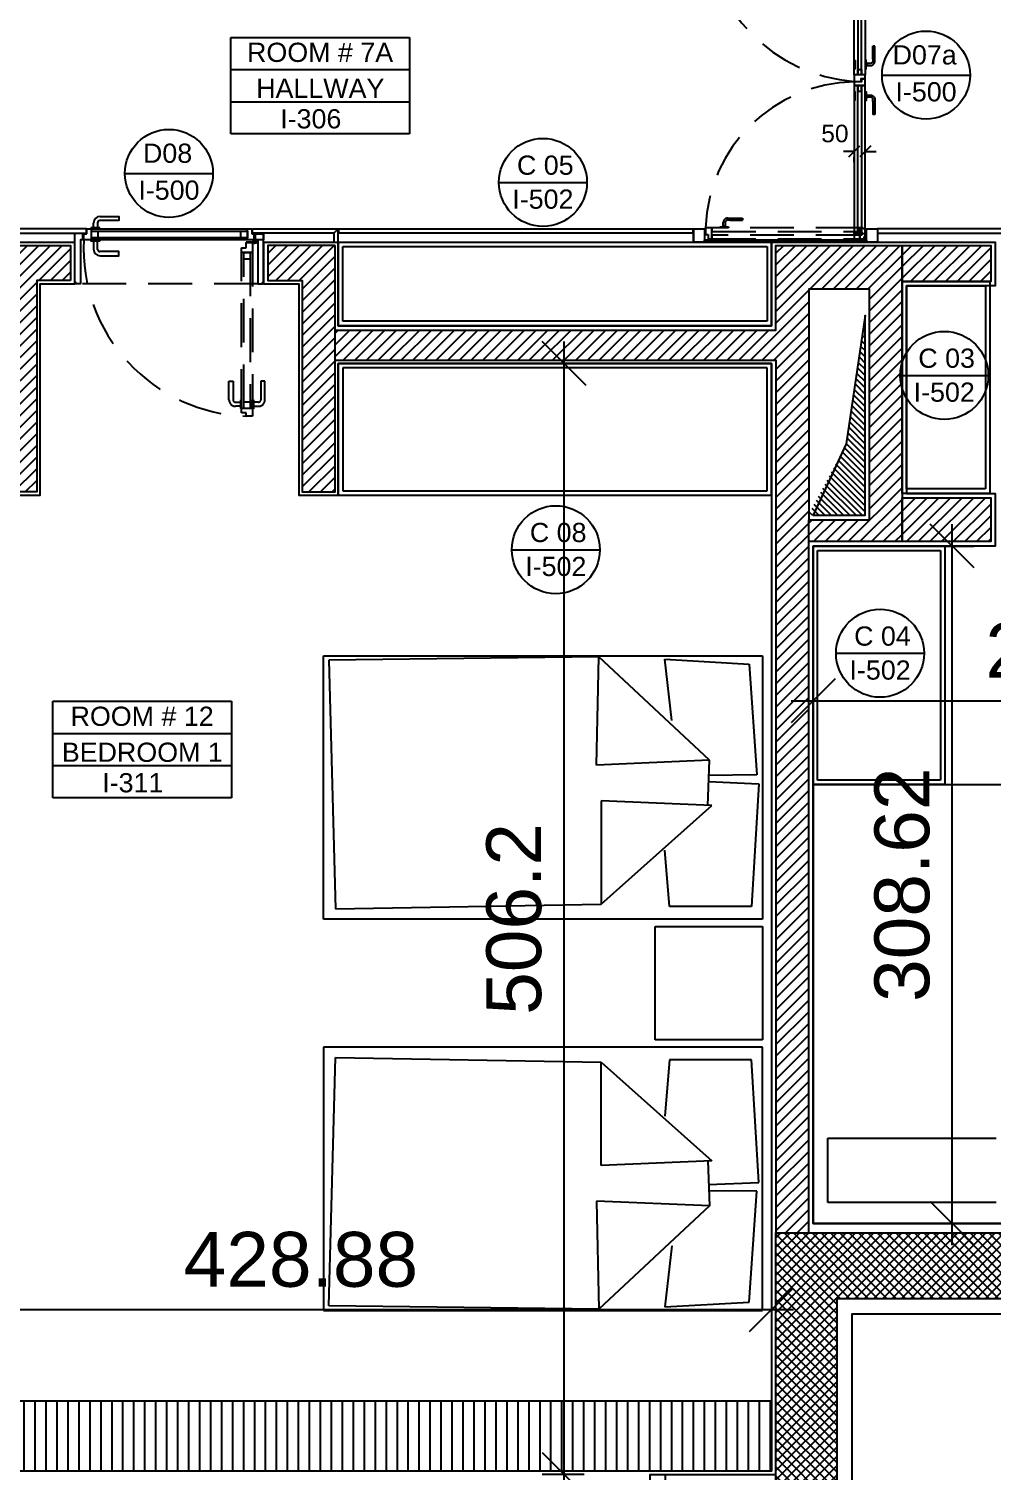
# Model space of a CAD drawing. Extents: x -1.7 to 46.3, y -159.8 to -77.2.
# Drawn here: x 8.55 to 12.94, y -96.42 to -89.85 of the extents above; entities that cross this region are included whole.
import ezdxf
from ezdxf.enums import TextEntityAlignment as Align

# ---------------------------------------------------------------- set-up
doc = ezdxf.new("R2010")
doc.units = 0
doc.header["$MEASUREMENT"] = 0
doc.header["$PDMODE"] = 35
doc.header["$PDSIZE"] = 0.3
for name, pattern in [('9-48-Xref plan$0$DASHED', [0.75, 0.5, -0.25]), ('9-48-Xref plan$0$HIDDEN', [0.3, 0.2, -0.1]), ('9-48-Xref plan$0$HIDDEN2', [0.1875, 0.125, -0.0625])]:
    doc.linetypes.add(name, pattern=pattern)
doc.layers.get('0').update_dxf_attribs({"linetype": 'CONTINUOUS'})
doc.layers.get('DEFPOINTS').update_dxf_attribs({"linetype": 'CONTINUOUS'})
for name, color, linetype in [('9-48-Xref plan$0$0-DASHED', 8, '9-48-Xref plan$0$DASHED'), ('9-48-Xref plan$0$A-HATCH-CONC', 8, 'CONTINUOUS'), ('9-48-Xref plan$0$a-shaft', 251, 'CONTINUOUS'), ('9-48-Xref plan$0$A-WALL', 6, 'CONTINUOUS'), ('9-48-Xref plan$0$AR10-METAL', 243, 'CONTINUOUS'), ('9-48-Xref plan$0$AR12-WOOD', 42, 'CONTINUOUS'), ('9-48-Xref plan$0$AR13-PLST', 31, 'CONTINUOUS'), ('9-48-Xref plan$0$AR19-DOORS', 34, 'CONTINUOUS'), ('9-48-Xref plan$0$AR22-LOUV', 152, 'CONTINUOUS'), ('9-48-Xref plan$0$CON01-STRUCT', 6, 'CONTINUOUS'), ('9-48-Xref plan$0$CON02-NON-STRUCT', 5, 'CONTINUOUS'), ('9-48-Xref plan$0$HIDDEN', 1, '9-48-Xref plan$0$HIDDEN2'), ('9-48-Xref plan$0$HT01-STRUCT', 252, 'CONTINUOUS'), ('9-48-Xref plan$0$HT03-NON-STRUCT', 52, 'CONTINUOUS'), ('9-48-Xref plan$0$INT04-HINGE', 242, 'CONTINUOUS'), ('9-48-Xref plan$0$TIL03-CLD', 53, 'CONTINUOUS'), ('a-dim', 3, 'CONTINUOUS'), ('AR24-CLOSET', 33, 'CONTINUOUS'), ('AR25-FURN', 142, 'CONTINUOUS'), ('DM05-ARCH-50', 21, 'CONTINUOUS'), ('SMB05-DOOR-NO', 32, 'CONTINUOUS'), ('SMB06-CL-NO', 42, 'CONTINUOUS'), ('SMB09-ROOM-NO', 52, 'CONTINUOUS')]:
    doc.layers.add(name, color=color, linetype=linetype)
doc.styles.add('A100-STEXT', font='ARIAL.TTF', dxfattribs={"height": 0.25})
doc.styles.add('raa', font='ARIAL.TTF')
doc.styles.add('STYLE-DIM', font='ARIAL.TTF')
doc.dimstyles.new('dim-law', dxfattribs={"dimtxt": 0.25, "dimasz": 0.2, "dimexe": 0.1, "dimexo": 0.3, "dimgap": 0.1, "dimtad": 1, "dimlfac": 100, "dimdsep": 46, "dimtxsty": 'A100-STEXT', "dimblk1": 'OBLIQUE', "dimblk2": 'OBLIQUE', "dimsah": 1, "dimcen": -0.05, "dimdle": 0.1, "dimclrd": 15, "dimclre": 15, "dimclrt": 256, "dimadec": 0, "dimazin": 0, "dimtfac": 0.28, "dimtix": 1, "dimtmove": 2, "dimatfit": 3, "dimldrblk": 'OBLIQUE', "dimfxl": 0, "dimtolj": 1, "dimarcsym": 0})
pattern_1 = [(45, (8.92711, -200.333704), (-0.026516504, 0.026516504), [])]

# ---------------------------------------------------------------- blocks, each defined once
blk = doc.blocks.new('_OBLIQUE')
at = {"color": 0, "linetype": 'ByBlock'}
blk.add_line((-0.5, -0.5), (0.5, 0.5), dxfattribs=at)
blk = doc.blocks.new('*D257')
at = {"layer": 'a-dim', "color": 15, "lineweight": -2}
for p, q in [((12.0322, -95.6852), (7.5434, -95.6852)), ((7.6434, -95.6368), (7.6434, -95.7852)), ((11.9322, -95.6368), (11.9322, -95.7852))]:
    blk.add_line(p, q, dxfattribs=at)
at = {"layer": 'DEFPOINTS', "color": 0}
for p in [(7.6434, -95.3368), (11.9322, -95.3368), (7.6434, -95.6852)]:
    blk.add_point(p, dxfattribs=at)
at = {"layer": 'a-dim', "color": 15, "lineweight": -2, "xscale": 0.2, "yscale": 0.2, "zscale": 0.2}
for p, rotation in [((7.6434, -95.6852), 180.0000025511356), ((11.9322, -95.6852), 2.551135542816496e-06)]:
    blk.add_blockref('_OBLIQUE', p, dxfattribs=dict(at, rotation=rotation))
at = {"layer": 'a-dim', "insert": (9.7878, -95.4576), "char_height": 0.25, "attachment_point": 5, "rotation": 0, "style": 'A100-STEXT'}
blk.add_mtext('\\A1;428.88', dxfattribs=at)
blk = doc.blocks.new('*D258')
at = {"layer": 'a-dim', "color": 15, "lineweight": -2}
for p, q in [((10.9868, -96.5357), (10.9868, -91.2737)), ((11.0784, -91.3737), (10.8868, -91.3737)), ((11.0784, -96.4357), (10.8868, -96.4357))]:
    blk.add_line(p, q, dxfattribs=at)
at = {"layer": 'DEFPOINTS', "color": 0}
for p in [(10.9868, -91.3737), (11.3784, -91.3737), (11.3784, -96.4357)]:
    blk.add_point(p, dxfattribs=at)
at = {"layer": 'a-dim', "color": 15, "lineweight": -2, "xscale": 0.2, "yscale": 0.2, "zscale": 0.2}
for p, rotation in [((10.9868, -91.3737), 90), ((10.9868, -96.4357), 270)]:
    blk.add_blockref('_OBLIQUE', p, dxfattribs=dict(at, rotation=rotation))
at = {"layer": 'a-dim', "insert": (10.7591, -93.9047), "char_height": 0.25, "attachment_point": 5, "rotation": 90, "style": 'A100-STEXT'}
blk.add_mtext('\\A1;506.2', dxfattribs=at)
blk = doc.blocks.new('*D270')
at = {"layer": 'a-dim', "color": 15, "lineweight": -2}
for p, q in [((12.7553, -95.3919), (12.7553, -92.1057)), ((12.4222, -92.2057), (12.8553, -92.2057)), ((12.4222, -95.2919), (12.8553, -95.2919))]:
    blk.add_line(p, q, dxfattribs=at)
at = {"layer": 'DEFPOINTS', "color": 0}
for p in [(12.1222, -92.2057), (12.7553, -92.2057), (12.1222, -95.2919)]:
    blk.add_point(p, dxfattribs=at)
at = {"layer": 'a-dim', "color": 15, "lineweight": -2, "xscale": 0.2, "yscale": 0.2, "zscale": 0.2}
for p, rotation in [((12.7553, -92.2057), 90), ((12.7553, -95.2919), 270)]:
    blk.add_blockref('_OBLIQUE', p, dxfattribs=dict(at, rotation=rotation))
at = {"layer": 'a-dim', "insert": (12.5276, -93.7488), "char_height": 0.25, "attachment_point": 5, "rotation": 90, "style": 'A100-STEXT'}
blk.add_mtext('\\A1;308.62', dxfattribs=at)
blk = doc.blocks.new('*D271')
at = {"layer": 'a-dim', "color": 15, "lineweight": -2}
for p, q in [((12.1222, -92.5057), (12.1222, -93.0107)), ((14.7588, -92.5057), (14.7588, -93.0107)), ((12.0222, -92.9107), (14.8588, -92.9107))]:
    blk.add_line(p, q, dxfattribs=at)
at = {"layer": 'DEFPOINTS', "color": 0}
for p in [(12.1222, -92.2057), (14.7588, -92.2057), (14.7588, -92.9107)]:
    blk.add_point(p, dxfattribs=at)
at = {"layer": 'a-dim', "color": 15, "lineweight": -2, "xscale": 0.2, "yscale": 0.2, "zscale": 0.2, "rotation": 180}
blk.add_blockref('_OBLIQUE', (12.1222, -92.9107), dxfattribs=at)
at = {"layer": 'a-dim', "color": 15, "lineweight": -2, "xscale": 0.2, "yscale": 0.2, "zscale": 0.2}
blk.add_blockref('_OBLIQUE', (14.7588, -92.9107), dxfattribs=at)
at = {"layer": 'a-dim', "insert": (13.4405, -92.6829), "char_height": 0.25, "attachment_point": 5, "style": 'A100-STEXT'}
blk.add_mtext('\\A1;263.66', dxfattribs=at)

msp = doc.modelspace()

# ---------------------------------------------------------------- hatches: boundary and pattern name
at = {"layer": '9-48-Xref plan$0$a-shaft'}
h = msp.add_hatch(dxfattribs=at)
h.set_pattern_fill('_USER,_O', color=256, scale=0.02, angle=315, pattern_type=0)
h.set_pattern_definition([(315, (-338376.546732, -23882.107392), (0.0141421356237, 0.0141421356237), [])])
h.paths.add_polyline_path([(12.09837, -92.06568), (12.35837, -92.06568), (12.35837, -91.15568), (12.27243, -91.74044)])
at = {"layer": '9-48-Xref plan$0$AR22-LOUV'}
h = msp.add_hatch(dxfattribs=at)
h.set_pattern_fill('ANSI31', color=256, scale=0.4, angle=45, style=0)
h.set_pattern_definition([(90, (8.92711, -200.333704), (-0.05, 1e-17), [])])
h.paths.add_polyline_path([(7.64337, -96.10068), (11.93216, -96.10068), (11.93216, -96.42068), (7.64337, -96.42068)])
at = {"layer": '9-48-Xref plan$0$HT01-STRUCT'}
h = msp.add_hatch(dxfattribs=at)
h.set_pattern_fill('_USER', color=256, scale=0.03, angle=45, style=0, double=1, pattern_type=0)
h.set_pattern_definition([(45, (8.927112, -200.333704), (-0.0212132034, 0.0212132034), []), (135, (8.927112, -200.333704), (-0.0212132034, -0.0212132034), [])])
h.paths.add_polyline_path([(13.54107, -95.33568), (11.95216, -95.33568), (11.95216, -96.73568), (12.22906, -96.73568), (12.22906, -95.63552), (13.65585, -95.63552), (13.82096, -95.76829), (13.9223, -95.64227)])
at = {"layer": '9-48-Xref plan$0$HT03-NON-STRUCT'}
h = msp.add_hatch(dxfattribs=at)
h.set_pattern_fill('ANSI31', color=252, scale=0.3, style=0, double=1)
h.set_pattern_definition([(45, (8.927735, -200.333704), (-0.026516504, 0.026516504), [])])
h.paths.add_polyline_path([(8.58416, -90.99568), (8.73775, -90.99568), (8.73775, -90.83568), (8.43416, -90.83568), (8.43416, -91.95868), (8.58416, -91.95868)])
h = msp.add_hatch(dxfattribs=at)
h.set_pattern_fill('ANSI31', color=252, scale=0.3, style=0, double=1)
h.set_pattern_definition([(45, (8.946907, -200.333704), (-0.026516504, 0.026516504), [])])
h.paths.add_polyline_path([(9.63758, -90.83568), (9.63758, -90.99568), (9.79316, -90.99568), (9.79316, -91.95868), (9.94316, -91.95868), (9.94316, -90.83568)])
h = msp.add_hatch(dxfattribs=at)
h.set_pattern_fill('ANSI31', color=252, scale=0.3, style=0, double=1)
h.set_pattern_definition(pattern_1)
h.paths.add_polyline_path([(12.10216, -91.03568), (12.37837, -91.03568), (12.37837, -92.08568), (12.10216, -92.08568), (12.10216, -92.18568), (12.52722, -92.18568), (12.52722, -91.98568), (12.52722, -90.83568), (11.95216, -90.83568), (11.95216, -91.22168), (9.94316, -91.22168), (9.94316, -91.35868), (11.95216, -91.35868), (11.95216, -95.33568), (12.10216, -95.33568), (12.10216, -92.18568), (12.10216, -92.08568)])
h = msp.add_hatch(dxfattribs=at)
h.set_pattern_fill('ANSI31', color=252, scale=0.3, style=0, double=1)
h.set_pattern_definition(pattern_1)
h.paths.add_polyline_path([(12.93048, -90.83568), (12.52722, -90.83568), (12.52722, -91.00068), (12.93048, -91.00068)])
h = msp.add_hatch(dxfattribs=at)
h.set_pattern_fill('ANSI31', color=252, scale=0.3, style=0, double=1)
h.set_pattern_definition(pattern_1)
h.paths.add_polyline_path([(12.93048, -92.18568), (12.93048, -91.98568), (12.52722, -91.98568), (12.52722, -92.18568)])

# ---------------------------------------------------------------- linework, layer by layer
at = {"layer": '9-48-Xref plan$0$0-DASHED', "ltscale": 0.8}
for p, q in [((9.56911, -90.82063), (9.53911, -90.82063)), ((9.53911, -90.82063), (9.53911, -90.82263)), ((9.51711, -90.84741), (9.53911, -90.84741)), ((9.56711, -90.86788), (9.51711, -90.86788)), ((9.56945, -90.82263), (9.53911, -90.82263)), ((9.53911, -90.84741), (9.53911, -90.82288)), ((9.53911, -90.82288), (9.56711, -90.82288))]:
    msp.add_line(p, q, dxfattribs=at)
msp.add_lwpolyline([(9.55711, -90.86788), (9.55711, -90.89788), (9.52711, -90.89788), (9.52711, -90.86788)], close=True, dxfattribs=at)
at = {"layer": '9-48-Xref plan$0$A-HATCH-CONC', "linetype": '9-48-Xref plan$0$HIDDEN'}
for p, q in [((11.74141, -90.71151), (11.79974, -90.71151)), ((11.74141, -90.72067), (11.79974, -90.72067)), ((11.79974, -90.71151), (11.79974, -90.72067)), ((9.51711, -91.5991), (9.51711, -90.84741)), ((9.52711, -91.57863), (9.52711, -90.86788)), ((9.55711, -90.86788), (9.55711, -91.57863)), ((9.56711, -90.82288), (9.56711, -91.61363)), ((9.59211, -91.01068), (8.78322, -91.01068)), ((9.56711, -91.57863), (9.51711, -91.57863)), ((9.53911, -91.5991), (9.51711, -91.5991)), ((9.53911, -91.61363), (9.53911, -91.5991)), ((9.56711, -91.61363), (9.53911, -91.61363))]:
    msp.add_line(p, q, dxfattribs=at)
for points in [[(11.6437, -90.80567), (11.66036, -90.80567), (11.66036, -90.75566), (11.6312, -90.75566), (11.6312, -90.78649), (11.6437, -90.78649)], [(11.66036, -90.77234), (12.3342, -90.77232), (12.3342, -90.75565), (11.66036, -90.75567)], [(11.73599, -90.75567), (11.69682, -90.75567), (11.69682, -90.75151), (11.73599, -90.75151)], [(11.70849, -90.74817), (11.72432, -90.74817), (11.72432, -90.75151), (11.70849, -90.75151)], [(12.3342, -90.78899), (11.66036, -90.78901), (11.66036, -90.80567), (12.3342, -90.80565)], [(9.51211, -91.53963), (9.51211, -91.57963), (9.51711, -91.57963), (9.51711, -91.53963)], [(9.57211, -91.54013), (9.57211, -91.58013), (9.56711, -91.58013), (9.56711, -91.54013)], [(9.55711, -91.54863), (9.55711, -91.57863), (9.52711, -91.57863), (9.52711, -91.54863)]]:
    msp.add_lwpolyline(points, close=True, dxfattribs=at)
msp.add_lwpolyline([(11.74141, -90.72067), (11.73224, -90.72067, 0.4142136), (11.72099, -90.73192), (11.72099, -90.74817), (11.71182, -90.74817), (11.71182, -90.73192, -0.4142136), (11.73224, -90.71151), (11.74141, -90.71151)], format="xyb", close=True, dxfattribs=at)
for points in [[(11.74141, -90.72067), (11.74141, -90.71151)], [(11.74141, -90.72067), (11.74141, -90.71151)], [(12.3342, -90.80565), (12.3592, -90.80565), (12.3592, -90.76066), (12.3492, -90.76066), (12.3492, -90.76066), (12.3492, -90.75566), (12.3342, -90.75566)], [(9.46011, -91.53913), (9.46011, -91.45413), (9.47911, -91.45413), (9.47911, -91.54013)], [(9.62411, -91.53913), (9.62411, -91.45413), (9.60511, -91.45413), (9.60511, -91.54013)], [(9.48911, -91.55013), (9.51211, -91.55013), (9.51211, -91.56913), (9.49011, -91.56913)], [(9.59511, -91.55013), (9.57211, -91.55013), (9.57211, -91.56913), (9.59411, -91.56913)]]:
    msp.add_lwpolyline(points, dxfattribs=at)
for centre, radius, start, end in [((12.36212, -89.3586), 0.73185, 182.888443, 265.851797), ((12.31901, -90.77917), 0.68821, 90.818483, 178.041865), ((9.5626, -90.84867), 0.76532, 177.169458, 268.240649), ((9.49011, -91.53913), 0.03, 180, 270), ((9.48911, -91.54013), 0.01, 180, 270), ((9.59411, -91.53913), 0.03, 270, 0), ((9.59511, -91.54013), 0.01, 270, 0)]:
    msp.add_arc(centre, radius, start, end, dxfattribs=at)
at = {"layer": '9-48-Xref plan$0$a-shaft'}
msp.add_lwpolyline([(12.12216, -92.06568), (12.35837, -92.06568), (12.35837, -91.15568), (12.27243, -91.74044), (12.12216, -92.06568)], dxfattribs=at)
at = {"layer": '9-48-Xref plan$0$A-WALL'}
msp.add_line((12.37837, -92.08568), (12.37837, -92.08568), dxfattribs=at)
at = {"layer": '9-48-Xref plan$0$AR10-METAL', "ltscale": 70}
for p, q in [((12.40334, -89.92822), (12.39418, -89.92822)), ((12.39418, -89.98655), (12.39418, -89.92822)), ((12.40334, -89.98655), (12.40334, -89.92822)), ((12.39418, -90.18051), (12.39418, -90.23884)), ((12.40334, -90.18051), (12.40334, -90.23884)), ((12.40334, -90.23884), (12.39418, -90.23884))]:
    msp.add_line(p, q, dxfattribs=at)
for points in [[(12.31334, -89.99197), (12.31334, -90.03113), (12.30918, -90.03113), (12.30918, -89.99197)], [(12.35918, -89.99197), (12.35918, -90.03113), (12.36334, -90.03113), (12.36334, -89.99197)], [(12.36668, -90.01947), (12.36668, -90.00363), (12.36334, -90.00363), (12.36334, -90.01947)], [(12.31334, -90.17509), (12.31334, -90.13592), (12.30918, -90.13592), (12.30918, -90.17509)], [(12.35918, -90.17509), (12.35918, -90.13592), (12.36334, -90.13592), (12.36334, -90.17509)], [(12.36668, -90.14759), (12.36668, -90.16342), (12.36334, -90.16342), (12.36334, -90.14759)], [(8.87172, -90.75588), (8.83172, -90.75588), (8.83172, -90.76088), (8.87172, -90.76088)], [(8.87172, -90.81588), (8.83172, -90.81588), (8.83172, -90.81088), (8.87172, -90.81088)]]:
    msp.add_lwpolyline(points, close=True, dxfattribs=at)
for points in [[(12.39418, -89.98655), (12.39418, -89.99572, -0.4142136), (12.38293, -90.00697), (12.36668, -90.00697), (12.36668, -90.01613), (12.38293, -90.01613, 0.4142136), (12.40334, -89.99572), (12.40334, -89.98655)], [(12.39418, -90.18051), (12.39418, -90.17134, 0.4142136), (12.38293, -90.16009), (12.36668, -90.16009), (12.36668, -90.15092), (12.38293, -90.15092, -0.4142136), (12.40334, -90.17134), (12.40334, -90.18051)]]:
    msp.add_lwpolyline(points, format="xyb", close=True, dxfattribs=at)
for points in [[(12.39418, -89.98655), (12.40334, -89.98655)], [(12.39418, -89.98655), (12.40334, -89.98655)], [(12.39418, -90.18051), (12.40334, -90.18051)], [(12.39418, -90.18051), (12.40334, -90.18051)], [(8.86172, -90.73288), (8.86172, -90.75588), (8.84272, -90.75588), (8.84272, -90.73388)], [(8.87272, -90.70388), (8.95772, -90.70388), (8.95772, -90.72288), (8.87172, -90.72288)], [(8.86172, -90.85388), (8.86172, -90.81588), (8.84272, -90.81588), (8.84272, -90.85288)], [(8.87272, -90.88288), (8.95772, -90.88288), (8.95772, -90.86388), (8.87172, -90.86388)]]:
    msp.add_lwpolyline(points, dxfattribs=at)
for centre, radius, start, end in [((8.87272, -90.73388), 0.03, 90, 180), ((8.87172, -90.73288), 0.01, 90, 180), ((8.87272, -90.85288), 0.03, 180, 270), ((8.87172, -90.85388), 0.01, 180, 270)]:
    msp.add_arc(centre, radius, start, end, dxfattribs=at)
at = {"layer": '9-48-Xref plan$0$AR12-WOOD'}
for points in [[(8.43916, -90.78068), (8.81075, -90.78068), (8.81075, -90.76088), (8.41916, -90.76088)], [(9.56658, -90.76088), (9.95816, -90.76088), (9.93816, -90.78069), (9.56658, -90.78069)], [(9.95816, -90.76088), (9.93816, -90.78069), (9.93816, -90.82068), (9.95816, -90.82068)], [(9.96016, -90.76088), (11.57419, -90.76088), (11.57419, -90.78069), (9.96016, -90.78069)], [(11.57419, -90.78069), (11.57419, -90.78069)], [(11.6262, -90.81067), (12.36415, -90.81067), (12.36415, -90.82068), (11.6262, -90.82068)], [(12.41415, -90.78068), (13.00348, -90.78068), (13.00348, -90.76088), (12.41415, -90.76088)]]:
    msp.add_lwpolyline(points, close=True, dxfattribs=at)
msp.add_lwpolyline([(11.57619, -90.82068), (11.57619, -90.82069), (11.57619, -90.76089), (11.57619, -90.82069), (11.5762, -90.76088), (11.6262, -90.76088), (11.6262, -90.81067), (12.36415, -90.81067), (12.36415, -90.76071), (12.41415, -90.76071), (12.41415, -90.82068), (12.41415, -90.82068), (12.41415, -90.82068), (11.57619, -90.82068)], dxfattribs=at)
at = {"layer": '9-48-Xref plan$0$AR13-PLST', "ltscale": 0.25}
for points in [[(5.05837, -95.30568), (5.05837, -93.70568), (7.19837, -93.70568), (7.19837, -94.53285), (7.64337, -94.53285), (7.64337, -91.37368), (8.41916, -91.37368), (8.41916, -91.37368), (8.41916, -91.97368), (8.59916, -91.97368), (8.59916, -91.01068), (8.75775, -91.01068), (8.75782, -90.82068)], [(6.44727, -90.82068), (7.64337, -90.82068), (7.64337, -91.00068), (7.64337, -91.20627), (8.41916, -91.20627), (8.41916, -90.82068), (8.75775, -90.82068)], [(9.61758, -90.82068), (9.95816, -90.82068), (9.95816, -91.20168), (11.93216, -91.20168), (11.93216, -90.82068), (12.95048, -90.82068), (12.95048, -91.02068), (12.54722, -91.02068), (12.54722, -91.96568), (12.95048, -91.96568), (12.95048, -92.20568), (12.12216, -92.20568), (12.12216, -95.29188), (13.59675, -95.29188)], [(9.61758, -90.82269), (9.61758, -91.01068), (9.77816, -91.01068), (9.77816, -91.97368), (9.95816, -91.97368), (9.95816, -91.37368), (11.93216, -91.37368), (11.93216, -96.42068), (7.64337, -96.42068), (7.64337, -95.43268)]]:
    msp.add_lwpolyline(points, dxfattribs=at)
at = {"layer": '9-48-Xref plan$0$AR19-DOORS', "ltscale": 70}
for p, q in [((8.79822, -90.81088), (8.79822, -90.78288)), ((8.79822, -90.78288), (8.81275, -90.78288)), ((9.57411, -90.81088), (8.79822, -90.81088)), ((8.81275, -90.78288), (8.81275, -90.76088)), ((8.81275, -90.76088), (9.56458, -90.76088)), ((8.83322, -90.81088), (8.83322, -90.76088)), ((8.83322, -90.77088), (9.54411, -90.77088)), ((9.54411, -90.80088), (8.83322, -90.80088)), ((9.54411, -90.81088), (9.54411, -90.76088)), ((9.56458, -90.76088), (9.56458, -90.78288)), ((9.56458, -90.78288), (9.57411, -90.78288)), ((9.57411, -90.78288), (9.57411, -90.81088))]:
    msp.add_line(p, q, dxfattribs=at)
at = {"layer": '9-48-Xref plan$0$AR19-DOORS', "linetype": 'Continuous'}
for p, q in [((12.3042, -90.78186), (12.3642, -90.78186)), ((12.3342, -90.77186), (12.3342, -90.81186))]:
    msp.add_line(p, q, dxfattribs=at)
for points in [[(12.32586, -89.39048), (12.32584, -90.05936), (12.30918, -90.05936), (12.3092, -89.39048)], [(12.34251, -90.05936), (12.34253, -89.39048), (12.3592, -89.39048), (12.35918, -90.05936)], [(12.3592, -90.07603), (12.3592, -90.05936), (12.30918, -90.05936), (12.30918, -90.08853), (12.34001, -90.08853), (12.34001, -90.07603)], [(12.30918, -90.09103), (12.30918, -90.1077), (12.35918, -90.1077), (12.35918, -90.07853), (12.34251, -90.07853), (12.34251, -90.09103)], [(12.32584, -90.05936), (12.32584, -90.03436), (12.34251, -90.03436), (12.34251, -90.05936)], [(12.32586, -90.78186), (12.32584, -90.1077), (12.30918, -90.1077), (12.3092, -90.78186)], [(12.32584, -90.1077), (12.32584, -90.1327), (12.34251, -90.1327), (12.34251, -90.1077)], [(12.34251, -90.1077), (12.34253, -90.78186), (12.3592, -90.78186), (12.35918, -90.1077)], [(9.61758, -90.81088), (9.57911, -90.81088), (9.57911, -90.79888), (9.57911, -90.79888), (9.57911, -90.79102), (9.57911, -90.79512), (9.57911, -90.79512), (9.57911, -90.78288), (9.61758, -90.78288), (9.61758, -90.81088)], [(12.34253, -90.78186), (12.34253, -90.75686), (12.32586, -90.75686), (12.32586, -90.78186)]]:
    msp.add_lwpolyline(points, close=True, dxfattribs=at)
at = {"layer": '9-48-Xref plan$0$AR19-DOORS', "ltscale": 70}
for points in [[(8.79322, -90.78088), (8.79322, -90.81088), (8.78322, -90.81088), (8.78322, -91.01068), (8.76275, -91.01068), (8.76275, -91.00548), (8.75775, -91.00548), (8.75775, -90.78086), (8.79322, -90.78088)], [(9.57911, -90.78288), (9.57911, -90.80888)], [(9.59211, -90.81088), (9.59211, -91.01068), (9.61258, -91.01068), (9.61258, -91.00548), (9.61758, -91.00548), (9.61758, -90.78288)]]:
    msp.add_lwpolyline(points, dxfattribs=at)
for points in [[(8.86322, -90.80088), (8.83322, -90.80088), (8.83322, -90.77088), (8.86322, -90.77088)], [(9.54411, -90.80088), (9.51411, -90.80088), (9.51411, -90.77088), (9.54411, -90.77088)]]:
    msp.add_lwpolyline(points, close=True, dxfattribs=at)
at = {"layer": '9-48-Xref plan$0$AR19-DOORS', "linetype": 'Continuous'}
msp.add_lwpolyline([(12.3092, -90.78186), (12.3092, -90.80686), (12.3542, -90.80686), (12.3542, -90.79686), (12.3542, -90.79686), (12.3592, -90.79686), (12.3592, -90.78186)], dxfattribs=at)
msp.add_circle((12.3342, -90.78186), 0.01, dxfattribs=at)
at = {"layer": '9-48-Xref plan$0$AR22-LOUV'}
msp.add_lwpolyline([(7.64337, -96.10068), (11.93216, -96.10068), (11.93216, -96.42068), (7.64337, -96.42068)], close=True, dxfattribs=at)
at = {"layer": '9-48-Xref plan$0$CON01-STRUCT'}
msp.add_lwpolyline([(11.95216, -96.73568), (11.95216, -95.33568), (13.54107, -95.33568), (13.9223, -95.64227), (13.82096, -95.76829), (13.65585, -95.63552), (12.22906, -95.63552), (12.22906, -96.73568), (11.44837, -96.73568), (11.44837, -96.43568), (11.95216, -96.43568)], dxfattribs=at)
at = {"layer": '9-48-Xref plan$0$CON02-NON-STRUCT'}
msp.add_line((12.10216, -95.33568), (12.10216, -92.18568), dxfattribs=at)
for points in [[(8.73775, -90.99568), (8.58416, -90.99568), (8.58416, -91.95868), (8.43416, -91.95868), (8.43416, -90.83568), (8.73775, -90.83568), (8.73775, -90.99568)], [(9.94316, -91.22168), (11.95216, -91.22168), (11.95216, -90.83568), (12.52722, -90.83568)], [(12.52722, -90.83568), (12.52722, -92.18568), (12.10216, -92.18568), (12.10216, -92.08568)], [(9.94316, -91.35868), (11.95216, -91.35868), (11.95216, -95.33568)]]:
    msp.add_lwpolyline(points, dxfattribs=at)
for points in [[(9.94316, -90.83568), (9.63758, -90.83568), (9.63758, -90.99568), (9.79316, -90.99568), (9.79316, -91.95868), (9.94316, -91.95868)], [(12.52722, -90.83568), (12.93048, -90.83568), (12.93048, -91.00068), (12.52722, -91.00068)], [(12.10216, -92.08568), (12.37837, -92.08568), (12.37837, -91.03568), (12.10216, -91.03568)], [(12.52722, -91.98568), (12.93048, -91.98568), (12.93048, -92.18568), (12.52722, -92.18568)]]:
    msp.add_lwpolyline(points, close=True, dxfattribs=at)
at = {"layer": '9-48-Xref plan$0$HIDDEN'}
for start, end in [(109.472198, 109.473686), (70.527802, 70.528834)]:
    msp.add_arc((12.3342, -90.78186), 0.025, start, end, dxfattribs=at)
at = {"layer": '9-48-Xref plan$0$INT04-HINGE'}
for p, q in [((9.57636, -90.78288), (9.57436, -90.78288)), ((9.57436, -90.81322), (9.57436, -90.78288)), ((9.57636, -90.81288), (9.57636, -90.78288)), ((9.57686, -90.81288), (9.57686, -90.78288)), ((9.57886, -90.78288), (9.57686, -90.78288)), ((9.57886, -90.81322), (9.57886, -90.78288))]:
    msp.add_line(p, q, dxfattribs=at)
for radius in [0.0075, 0.0055]:
    msp.add_circle((9.57661, -90.82038), radius, dxfattribs=at)
at = {"layer": '9-48-Xref plan$0$INT04-HINGE', "ltscale": 0.8}
for radius in [0.0075, 0.0075, 0.0075, 0.0075, 0.0075, 0.0075, 0.0075, 0.0075, 0.0075, 0.0055, 0.0055, 0.0055, 0.0055, 0.0055, 0.0055, 0.0055, 0.0055, 0.0055]:
    msp.add_circle((9.57661, -90.82038), radius, dxfattribs=at)
at = {"layer": '9-48-Xref plan$0$INT04-HINGE', "ltscale": 0.4}
for radius in [0.0075, 0.0075, 0.0075, 0.0075, 0.0075, 0.0075, 0.0055, 0.0055, 0.0055, 0.0055, 0.0055, 0.0055]:
    msp.add_circle((9.57661, -90.82038), radius, dxfattribs=at)
at = {"layer": '9-48-Xref plan$0$TIL03-CLD'}
msp.add_lwpolyline([(14.01366, -95.62716), (13.82565, -95.86094), (13.63258, -95.70568), (12.29837, -95.70568), (12.29837, -96.80568), (11.37837, -96.80568), (11.37837, -96.43568), (11.44837, -96.43568)], dxfattribs=at)
at = {"layer": 'AR24-CLOSET'}
for p, q in [((9.95816, -90.82068), (11.93216, -90.82068)), ((9.95816, -91.20168), (9.95816, -90.82068)), ((11.93216, -90.82068), (11.93216, -91.20168)), ((9.97816, -90.84068), (11.91216, -90.84068)), ((9.97816, -91.18168), (9.97816, -90.84068)), ((11.91216, -90.84068), (11.91216, -91.18168)), ((12.52722, -91.00068), (12.92722, -91.00068)), ((12.52722, -91.96568), (12.52722, -91.00068)), ((12.92722, -91.00068), (12.92722, -91.96568)), ((12.54722, -91.02068), (12.90722, -91.02068)), ((12.54722, -91.94568), (12.54722, -91.02068)), ((12.90722, -91.02068), (12.90722, -91.94568)), ((11.93216, -91.20168), (9.95816, -91.20168)), ((11.91216, -91.18168), (9.97816, -91.18168)), ((11.93216, -91.37368), (9.95816, -91.37368)), ((9.95816, -91.37368), (9.95816, -91.97368)), ((11.91216, -91.39368), (9.97816, -91.39368)), ((9.97816, -91.39368), (9.97816, -91.95368)), ((11.91216, -91.95368), (11.91216, -91.39368)), ((11.93216, -91.97368), (11.93216, -91.37368)), ((9.95816, -91.97368), (11.93216, -91.97368)), ((9.97816, -91.95368), (11.91216, -91.95368)), ((12.92722, -91.96568), (12.52722, -91.96568)), ((12.90722, -91.94568), (12.54722, -91.94568)), ((12.12216, -92.20568), (12.72216, -92.20568)), ((12.12216, -93.29188), (12.12216, -92.20568)), ((12.14216, -92.22568), (12.70216, -92.22568)), ((12.14216, -93.27188), (12.14216, -92.22568)), ((12.70216, -92.22568), (12.70216, -93.27188)), ((12.72216, -92.20568), (12.72216, -93.29188)), ((12.72216, -93.29188), (12.12216, -93.29188)), ((12.70216, -93.27188), (12.14216, -93.27188))]:
    msp.add_line(p, q, dxfattribs=at)
at = {"layer": 'AR25-FURN', "linetype": 'Continuous'}
for p, q in [((9.8908, -93.90561), (9.8908, -92.70561)), ((9.8908, -92.70561), (11.8908, -92.70561)), ((11.14538, -92.71121), (9.91467, -92.72625)), ((9.91467, -92.72625), (9.94602, -93.85887)), ((11.13467, -93.20348), (11.14538, -92.71121)), ((11.64868, -93.18208), (11.14538, -92.71121)), ((11.44522, -92.72192), (11.83073, -92.74332)), ((11.47735, -93.00015), (11.44522, -92.72192)), ((11.8908, -92.70561), (11.8908, -93.90561)), ((11.83073, -92.74332), (11.8654, -93.24881)), ((11.64868, -93.18208), (11.13467, -93.20348)), ((11.6415, -93.38724), (11.64868, -93.18208)), ((11.8654, -93.24881), (11.64409, -93.25059)), ((11.64455, -93.279), (11.87357, -93.28895)), ((11.87357, -93.28895), (11.84144, -93.84816)), ((12.12216, -93.29188), (13.02216, -93.29188)), ((12.12216, -95.29188), (12.12216, -93.29188)), ((11.65939, -93.38801), (11.15609, -93.3666)), ((11.15609, -93.3666), (11.15609, -93.83746)), ((11.15609, -93.83746), (11.65939, -93.38801)), ((11.46664, -93.84816), (11.44522, -93.59133)), ((9.94602, -93.85887), (11.15609, -93.83746)), ((11.8908, -93.90561), (9.8908, -93.90561)), ((11.84144, -93.84816), (11.46664, -93.84816)), ((11.40188, -94.45561), (11.40188, -93.93874)), ((11.40188, -93.93874), (11.8908, -93.93874)), ((11.8908, -93.93874), (11.8908, -94.45561)), ((9.8908, -94.48874), (9.8908, -95.68874)), ((11.8908, -94.48874), (9.8908, -94.48874)), ((11.8908, -94.45561), (11.40188, -94.45561)), ((11.8908, -95.68874), (11.8908, -94.48874)), ((9.91467, -95.6681), (9.94602, -94.53549)), ((9.94602, -94.53549), (11.15609, -94.55689)), ((11.15609, -94.55689), (11.65939, -95.00635)), ((11.15609, -95.02775), (11.15609, -94.55689)), ((11.46664, -94.54619), (11.44522, -94.80302)), ((11.84144, -94.54619), (11.46664, -94.54619)), ((11.87357, -95.1054), (11.84144, -94.54619)), ((12.18874, -94.90303), (12.95559, -94.90303)), ((12.18874, -95.19734), (12.18874, -94.90303)), ((11.65939, -95.00635), (11.15609, -95.02775)), ((11.6415, -95.00711), (11.64868, -95.21228)), ((11.8654, -95.14555), (11.64409, -95.14376)), ((11.64455, -95.11535), (11.87357, -95.1054)), ((11.83073, -95.65103), (11.8654, -95.14555)), ((11.64868, -95.21228), (11.13467, -95.19087)), ((11.13467, -95.19087), (11.14538, -95.68314)), ((11.64868, -95.21228), (11.14538, -95.68314)), ((12.95559, -95.19734), (12.18874, -95.19734)), ((13.02216, -95.29188), (12.12216, -95.29188)), ((11.47735, -95.3942), (11.44522, -95.67244)), ((11.14538, -95.68314), (9.91467, -95.6681)), ((11.44522, -95.67244), (11.83073, -95.65103)), ((9.8908, -95.68874), (11.8908, -95.68874))]:
    msp.add_line(p, q, dxfattribs=at)
at = {"layer": 'DM05-ARCH-50'}
for p, q in [((12.30919, -90.40736), (12.25919, -90.40736)), ((12.35919, -90.40736), (12.40919, -90.40736)), ((12.30919, -90.45721), (12.30919, -90.43236)), ((12.35919, -90.45721), (12.35919, -90.43236))]:
    msp.add_line(p, q, dxfattribs=at)
at = {"layer": 'SMB05-DOOR-NO'}
for p, q in [((12.43559, -90.05959), (12.83649, -90.05959)), ((8.98615, -90.50767), (9.38705, -90.50767))]:
    msp.add_line(p, q, dxfattribs=at)
for centre in [(12.63604, -90.05959), (9.1866, -90.50767)]:
    msp.add_circle(centre, 0.20045, dxfattribs=at)
at = {"layer": 'SMB06-CL-NO'}
for p, q in [((10.6899, -90.5487), (11.0908, -90.5487)), ((12.51853, -91.42821), (12.91943, -91.42821)), ((10.74869, -92.22236), (11.14959, -92.22236)), ((12.22619, -92.69437), (12.6271, -92.69437))]:
    msp.add_line(p, q, dxfattribs=at)
for centre in [(10.89035, -90.5487), (12.71898, -91.42821), (10.94914, -92.22236), (12.42665, -92.69437)]:
    msp.add_circle(centre, 0.20045, dxfattribs=at)
at = {"layer": 'SMB09-ROOM-NO'}
for p, q in [((9.4682, -89.88799), (10.28288, -89.88799)), ((9.4682, -90.32765), (9.4682, -89.88799)), ((10.28288, -89.88799), (10.28288, -90.32765)), ((9.4682, -90.03455), (10.28288, -90.03455)), ((9.4682, -90.1811), (10.28288, -90.1811)), ((10.28288, -90.32765), (9.4682, -90.32765)), ((8.65728, -92.91312), (9.47196, -92.91312)), ((8.65728, -93.35277), (8.65728, -92.91312)), ((9.47196, -92.91312), (9.47196, -93.35277)), ((8.65728, -93.05967), (9.47196, -93.05967)), ((8.65728, -93.20622), (9.47196, -93.20622)), ((9.47196, -93.35277), (8.65728, -93.35277))]:
    msp.add_line(p, q, dxfattribs=at)

# ---------------------------------------------------------------- block references
at = {"layer": 'DM05-ARCH-50', "xscale": 0.0500000000001819, "yscale": 0.04999999999995453, "zscale": 0.05}
msp.add_blockref('_OBLIQUE', (12.30919, -90.40736), dxfattribs=at)
at = {"layer": 'DM05-ARCH-50', "xscale": 0.0500000000001819, "yscale": 0.04999999999995453, "zscale": 0.05, "rotation": 180}
msp.add_blockref('_OBLIQUE', (12.35919, -90.40736), dxfattribs=at)

# ---------------------------------------------------------------- texts
at = {"layer": 'DM05-ARCH-50', "insert": (12.22077, -90.32651), "char_height": 0.08, "attachment_point": 5, "style": 'STYLE-DIM'}
msp.add_mtext('\\A1;50', dxfattribs=at)
at = {"layer": 'SMB05-DOOR-NO', "style": 'raa'}
for s, p in [('D07a ', (12.64682, -89.96769)), ('I-500', (12.63604, -90.13585)), ('D08 ', (9.19738, -90.41577)), ('I-500', (9.1866, -90.58393))]:
    msp.add_text(s, height=0.0875, dxfattribs=at).set_placement(p, align=Align.MIDDLE_CENTER)
at = {"layer": 'SMB06-CL-NO', "style": 'raa'}
for s, p in [('C 05', (10.90113, -90.47028)), ('I-502', (10.89035, -90.62496)), ('C 03', (12.72976, -91.34979)), ('I-502', (12.71898, -91.50447)), ('C 08', (10.95992, -92.14394)), ('I-502', (10.94914, -92.29862)), ('C 04', (12.43743, -92.61595)), ('I-502', (12.42664, -92.77063))]:
    msp.add_text(s, height=0.0875, dxfattribs=at).set_placement(p, align=Align.MIDDLE_CENTER)
at = {"layer": 'SMB09-ROOM-NO', "style": 'raa'}
for s, p in [('ROOM # 7A', (9.87524, -89.95612)), ('HALLWAY', (9.87603, -90.12007)), ('I-306', (9.83279, -90.25898)), ('ROOM # 12', (9.06432, -92.98125)), ('BEDROOM 1', (9.06512, -93.1452)), ('I-311', (9.02187, -93.28411))]:
    msp.add_text(s, height=0.0875, dxfattribs=at).set_placement(p, align=Align.MIDDLE_CENTER)

# ---------------------------------------------------------------- dimensions: what is measured, and where the dimension line sits
at = {"layer": 'a-dim'}
for p1, p2, distance, picture, middle in [((11.37837, -96.43568), (11.37837, -91.37368), 0.3916, '*D258', (10.75912, -93.90468)), ((12.12216, -95.29188), (12.12216, -92.20568), -0.63313, '*D270', (12.52757, -93.74878)), ((12.12216, -92.20568), (14.75875, -92.20568), -0.705, '*D271', (13.44046, -92.68295)), ((11.93216, -95.33675), (7.64337, -95.33675), 0.34846, '*D257', (9.78777, -95.45757))]:
    dim = msp.add_aligned_dim(p1=p1, p2=p2, distance=distance, dimstyle='dim-law', dxfattribs=at)
    dim.commit()
    dim.dimension.update_dxf_attribs({"geometry": picture, "text_midpoint": middle})

doc.saveas('drawing.dxf')
